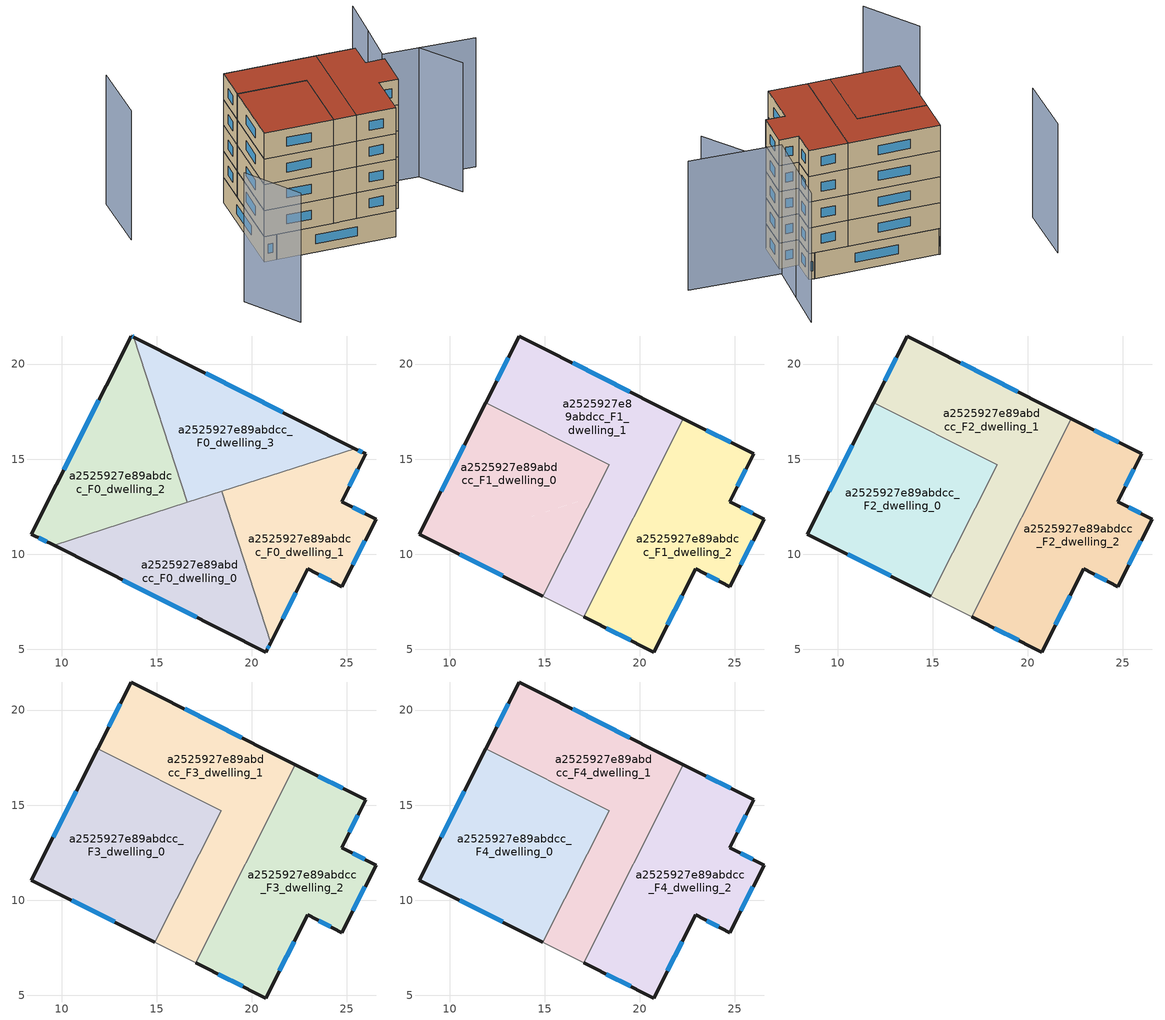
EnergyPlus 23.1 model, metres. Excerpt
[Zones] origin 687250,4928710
a2525927e89abdcc_F0_dwelling_0
 floor ground (EU_floor_Construction): 18.43,13.31 20.99,5.36 20.74,4.86 9.61,10.46 z0
 wall outside (EU_wall_Construction): 9.61,10.46 20.74,4.86 20.99,5.36 z0:3
 wall to a2525927e89abdcc_F0_dwelling_1 (EU_wall_Construction): 20.99,5.36 18.43,13.31 z0:3
 wall to a2525927e89abdcc_F0_dwelling_2 (EU_wall_Construction): 16.61,12.72 9.61,10.46 z0:3
 wall to a2525927e89abdcc_F0_dwelling_3 (EU_wall_Construction): 18.43,13.31 16.61,12.72 z0:3
 window (EU_Window_Construction): 20.82,5.02 20.91,5.2 / 13.23,8.64 17.12,6.68 z0.98:2.02
a2525927e89abdcc_F0_dwelling_1
 floor ground (EU_floor_Construction): 25.98,15.27 24.72,12.76 26.53,11.85 24.73,8.3 22.94,9.23 20.99,5.36 18.43,13.31 25.41,15.56 z0
 wall outside (EU_wall_Construction): 20.99,5.36 22.94,9.23 24.73,8.3 26.53,11.85 24.72,12.76 25.98,15.27 25.41,15.56 z0:3
 wall to a2525927e89abdcc_F0_dwelling_3 (EU_wall_Construction): 25.41,15.56 18.43,13.31 z0:3
 window (EU_Window_Construction): 25.94,12.15 25.31,12.47 / 25.32,9.46 25.95,10.7 / 23.52,8.93 24.15,8.6 / 21.63,6.62 22.31,7.97 / 25.8,15.36 25.6,15.46 / 25.13,13.58 25.57,14.46 z0.98:2.02
a2525927e89abdcc_F0_dwelling_2
 floor ground (EU_floor_Construction): 13.81,21.4 16.61,12.72 9.61,10.46 8.42,11.06 13.67,21.47 z0
 wall outside (EU_wall_Construction): 13.81,21.4 13.67,21.47 8.42,11.06 9.61,10.46 z0:3
 wall to a2525927e89abdcc_F0_dwelling_3 (EU_wall_Construction): 16.61,12.72 13.81,21.4 z0:3
 window (EU_Window_Construction): 8.81,10.87 9.22,10.66 / 11.96,18.09 10.13,14.45 / 13.76,21.42 13.72,21.45 z0.98:2.02
a2525927e89abdcc_F0_dwelling_3
 floor ground (EU_floor_Construction): 25.41,15.56 16.61,12.72 13.81,21.4 z0
 wall outside (EU_wall_Construction): 25.41,15.56 13.81,21.4 z0:3
 window (EU_Window_Construction): 21.64,17.46 17.58,19.5 z0.98:2.02
a2525927e89abdcc_F1_dwelling_0
 floor to a2525927e89abdcc_F0_dwelling_0 (EU_floor_Construction): 17.55,13.02 14.91,7.8 9.61,10.46 z3
 floor to a2525927e89abdcc_F0_dwelling_2 (EU_floor_Construction): 15.5,16.17 16.61,12.72 9.61,10.46 8.42,11.06 11.91,17.97 z3
 floor to a2525927e89abdcc_F0_dwelling_3 (EU_floor_Construction): 18.4,14.71 17.55,13.02 16.61,12.72 15.5,16.17 z3
 wall outside (EU_wall_Construction): 11.91,17.97 8.42,11.06 14.91,7.79 z3:6
 wall to a2525927e89abdcc_F1_dwelling_1 (EU_wall_Construction): 14.91,7.79 18.4,14.71 11.91,17.97 z3:6
 window (EU_Window_Construction): 10.53,10 12.8,8.86 / 10.77,15.73 9.55,13.31 z3.98:5.02
a2525927e89abdcc_F1_dwelling_1
 floor to a2525927e89abdcc_F0_dwelling_3 (EU_floor_Construction): 22.29,17.13 20.74,14.05 17.55,13.02 18.4,14.71 15.5,16.17 13.81,21.4 z3
 floor to a2525927e89abdcc_F0_dwelling_0 (EU_floor_Construction): 18.43,13.31 19.18,10.97 17.04,6.72 14.91,7.8 17.55,13.02 z3
 floor to a2525927e89abdcc_F0_dwelling_1 (EU_floor_Construction): 20.73,14.05 19.18,10.97 18.43,13.31 z3
 floor to a2525927e89abdcc_F0_dwelling_2 (EU_floor_Construction): 13.81,21.4 15.5,16.17 11.91,17.97 13.67,21.47 z3
 wall outside (EU_wall_Construction): 22.29,17.13 13.67,21.47 11.91,17.97 z3:6
 wall to a2525927e89abdcc_F1_dwelling_2 (EU_wall_Construction): 17.04,6.72 22.29,17.13 z3:6
 wall adiabatic (EU_wall_Construction): 14.91,7.79 17.04,6.72 z3:6
 window (EU_Window_Construction): 13.1,20.33 12.48,19.11 / 19.48,18.54 16.47,20.06 z3.98:5.02
a2525927e89abdcc_F1_dwelling_2
 floor to a2525927e89abdcc_F0_dwelling_1 (EU_floor_Construction): 25.98,15.27 24.72,12.76 26.53,11.85 24.73,8.3 22.94,9.23 20.99,5.36 19.18,10.97 20.73,14.05 25.41,15.56 z3
 floor to a2525927e89abdcc_F0_dwelling_3 (EU_floor_Construction): 25.41,15.56 20.74,14.05 22.29,17.13 z3
 floor to a2525927e89abdcc_F0_dwelling_0 (EU_floor_Construction): 19.18,10.97 20.99,5.36 20.74,4.86 17.04,6.72 z3
 wall outside (EU_wall_Construction): 17.04,6.72 20.74,4.86 22.94,9.23 24.73,8.3 26.53,11.85 24.72,12.76 25.98,15.27 22.29,17.13 z3:6
 window (EU_Window_Construction): 18.25,6.12 19.54,5.47 / 24.78,15.88 23.49,16.53 / 25.13,13.58 25.57,14.46 / 25.94,12.15 25.31,12.47 / 25.32,9.46 25.95,10.7 / 23.52,8.93 24.15,8.6 / 21.46,6.28 22.23,7.81 z3.98:5.02
a2525927e89abdcc_F2_dwelling_0
 floor to a2525927e89abdcc_F1_dwelling_0 (EU_floor_Construction): 18.4,14.71 14.91,7.79 8.42,11.06 11.91,17.97 z6
 wall outside (EU_wall_Construction): 11.91,17.97 8.42,11.06 14.91,7.79 z6:9
 wall to a2525927e89abdcc_F2_dwelling_1 (EU_wall_Construction): 14.91,7.79 18.4,14.71 11.91,17.97 z6:9
 window (EU_Window_Construction): 10.53,10 12.8,8.86 / 10.77,15.73 9.55,13.31 z6.98:8.02
a2525927e89abdcc_F2_dwelling_1
 floor to a2525927e89abdcc_F1_dwelling_1 (EU_floor_Construction): 22.29,17.13 17.04,6.72 14.91,7.79 18.4,14.71 11.91,17.97 13.67,21.47 z6
 wall outside (EU_wall_Construction): 22.29,17.13 13.67,21.47 11.91,17.97 z6:9
 wall to a2525927e89abdcc_F2_dwelling_2 (EU_wall_Construction): 17.04,6.72 22.29,17.13 z6:9
 wall adiabatic (EU_wall_Construction): 14.91,7.79 17.04,6.72 z6:9
 window (EU_Window_Construction): 13.1,20.33 12.48,19.11 / 19.48,18.54 16.47,20.06 z6.98:8.02
a2525927e89abdcc_F2_dwelling_2
 floor to a2525927e89abdcc_F1_dwelling_2 (EU_floor_Construction): 25.98,15.27 24.72,12.76 26.53,11.85 24.73,8.3 22.94,9.23 20.74,4.86 17.04,6.72 22.29,17.13 z6
 wall outside (EU_wall_Construction): 17.04,6.72 20.74,4.86 22.94,9.23 24.73,8.3 26.53,11.85 24.72,12.76 25.98,15.27 22.29,17.13 z6:9
 window (EU_Window_Construction): 18.25,6.12 19.54,5.47 / 24.78,15.88 23.49,16.53 / 25.13,13.58 25.57,14.46 / 25.94,12.15 25.31,12.47 / 25.32,9.46 25.95,10.7 / 23.52,8.93 24.15,8.6 / 21.46,6.28 22.23,7.81 z6.98:8.02
a2525927e89abdcc_F3_dwelling_0
 floor to a2525927e89abdcc_F2_dwelling_0 (EU_floor_Construction): 18.4,14.71 14.91,7.79 8.42,11.06 11.91,17.97 z9
 wall outside (EU_wall_Construction): 11.91,17.97 8.42,11.06 14.91,7.79 z9:12
 wall to a2525927e89abdcc_F3_dwelling_1 (EU_wall_Construction): 14.91,7.79 18.4,14.71 11.91,17.97 z9:12
 window (EU_Window_Construction): 10.53,10 12.8,8.86 / 10.77,15.73 9.55,13.31 z9.98:11.02
a2525927e89abdcc_F3_dwelling_1
 floor to a2525927e89abdcc_F2_dwelling_1 (EU_floor_Construction): 22.29,17.13 17.04,6.72 14.91,7.79 18.4,14.71 11.91,17.97 13.67,21.47 z9
 wall outside (EU_wall_Construction): 22.29,17.13 13.67,21.47 11.91,17.97 z9:12
 wall to a2525927e89abdcc_F3_dwelling_2 (EU_wall_Construction): 17.04,6.72 22.29,17.13 z9:12
 wall adiabatic (EU_wall_Construction): 14.91,7.79 17.04,6.72 z9:12
 window (EU_Window_Construction): 13.1,20.33 12.48,19.11 / 19.48,18.54 16.47,20.06 z9.98:11.02
a2525927e89abdcc_F3_dwelling_2
 floor to a2525927e89abdcc_F2_dwelling_2 (EU_floor_Construction): 25.98,15.27 24.72,12.76 26.53,11.85 24.73,8.3 22.94,9.23 20.74,4.86 17.04,6.72 22.29,17.13 z9
 wall outside (EU_wall_Construction): 17.04,6.72 20.74,4.86 22.94,9.23 24.73,8.3 26.53,11.85 24.72,12.76 25.98,15.27 22.29,17.13 z9:12
 window (EU_Window_Construction): 18.25,6.12 19.54,5.47 / 24.78,15.88 23.49,16.53 / 25.13,13.58 25.57,14.46 / 25.94,12.15 25.31,12.47 / 25.32,9.46 25.95,10.7 / 23.52,8.93 24.15,8.6 / 21.46,6.28 22.23,7.81 z9.98:11.02
a2525927e89abdcc_F4_dwelling_0
 floor to a2525927e89abdcc_F3_dwelling_0 (EU_floor_Construction): 18.4,14.71 14.91,7.79 8.42,11.06 11.91,17.97 z12
 wall outside (EU_wall_Construction): 11.91,17.97 8.42,11.06 14.91,7.79 z12:15
 wall to a2525927e89abdcc_F4_dwelling_1 (EU_wall_Construction): 14.91,7.79 18.4,14.71 11.91,17.97 z12:15
 window (EU_Window_Construction): 10.53,10 12.8,8.86 / 10.77,15.73 9.55,13.31 z12.98:14.02
 roof outside (EU_roof_Construction): 14.91,7.79 18.4,14.71 11.91,17.97 8.42,11.06 z15
a2525927e89abdcc_F4_dwelling_1
 floor to a2525927e89abdcc_F3_dwelling_1 (EU_floor_Construction): 22.29,17.13 17.04,6.72 14.91,7.79 18.4,14.71 11.91,17.97 13.67,21.47 z12
 wall outside (EU_wall_Construction): 22.29,17.13 13.67,21.47 11.91,17.97 z12:15
 wall to a2525927e89abdcc_F4_dwelling_2 (EU_wall_Construction): 17.04,6.72 22.29,17.13 z12:15
 wall adiabatic (EU_wall_Construction): 14.91,7.79 17.04,6.72 z12:15
 window (EU_Window_Construction): 13.1,20.33 12.48,19.11 / 19.48,18.54 16.47,20.06 z12.98:14.02
 roof outside (EU_roof_Construction): 17.04,6.72 22.29,17.13 13.67,21.47 11.91,17.97 18.4,14.71 14.91,7.79 z15
a2525927e89abdcc_F4_dwelling_2
 floor to a2525927e89abdcc_F3_dwelling_2 (EU_floor_Construction): 25.98,15.27 24.72,12.76 26.53,11.85 24.73,8.3 22.94,9.23 20.74,4.86 17.04,6.72 22.29,17.13 z12
 wall outside (EU_wall_Construction): 17.04,6.72 20.74,4.86 22.94,9.23 24.73,8.3 26.53,11.85 24.72,12.76 25.98,15.27 22.29,17.13 z12:15
 window (EU_Window_Construction): 18.25,6.12 19.54,5.47 / 24.78,15.88 23.49,16.53 / 25.13,13.58 25.57,14.46 / 25.94,12.15 25.31,12.47 / 25.32,9.46 25.95,10.7 / 23.52,8.93 24.15,8.6 / 21.46,6.28 22.23,7.81 z12.98:14.02
 roof outside (EU_roof_Construction): 24.73,8.3 26.53,11.85 24.72,12.76 25.98,15.27 22.29,17.13 17.04,6.72 20.74,4.86 22.94,9.23 z15
shading: 1.77,7.47 2.87,0.92 / 31.28,5.79 30.32,10.82 / 35.49,7.99 27.01,12.62 / 27.01,12.62 29.2,16.64 / 29.2,16.64 31.47,20.8 / 5.58,29.7 2.53,23.44 z0:15
[Building]
EU S2 Campaign: North Axis=0; Terrain=City; Solar Distribution=FullExterior
[Site:Location]
Bologna: Latitude=44.5; Longitude=11.25; Time Zone=1; Elevation=37
[SizingPeriod:WeatherFileDays]
AnnualSizingPeriod: Begin Month=1; Begin Day of Month=1; End Month=12; End Day of Month=31; Day of Week for Start Day=Monday; Use Weather File Daylight Saving Period=No; Use Weather File Rain and Snow Indicators=No
[MATERIAL]
EU_InternalMass_Material: Roughness=MediumRough; Thickness=0.1; Conductivity=1; Density=1800; Specific Heat=900; Thermal Absorptance=0.9; Solar Absorptance=0.7; Visible Absorptance=0.7
[MATERIAL:NOMASS] Roughness=MediumRough; Thermal Absorptance=0.9; Solar Absorptance=0.7; Visible Absorptance=0.7
Name | Thermal Resistance
EU_wall_NoMass | 0.905828
EU_roof_NoMass | 0.37593
EU_floor_NoMass | 0.67114
[WINDOWMATERIAL:SIMPLEGLAZINGSYSTEM]
EU_Window_SimpleGlazing: UFactor=4.52486; Solar Heat Gain Coefficient=0.85; Visible Transmittance=0.85
[CONSTRUCTION]
EU_wall_Construction: EU_wall_NoMass
EU_roof_Construction: EU_roof_NoMass
EU_floor_Construction: EU_floor_NoMass
EU_InternalMass_Construction: EU_InternalMass_Material
EU_Window_Construction: EU_Window_SimpleGlazing
[ZONE] Type=1; Multiplier=1; Ceiling Height=autocalculate; Floor Area=autocalculate; Part of Total Floor Area=Yes
Name | Volume
a2525927e89abdcc_F0_dwelling_0 | 126.538
a2525927e89abdcc_F1_dwelling_0; a2525927e89abdcc_F2_dwelling_0; a2525927e89abdcc_F3_dwelling_0; a2525927e89abdcc_F4_dwelling_0 | 168.734
a2525927e89abdcc_F0_dwelling_1 | 126.557
a2525927e89abdcc_F1_dwelling_1; a2525927e89abdcc_F2_dwelling_1; a2525927e89abdcc_F3_dwelling_1; a2525927e89abdcc_F4_dwelling_1 | 168.75
a2525927e89abdcc_F0_dwelling_2 | 126.547
a2525927e89abdcc_F1_dwelling_2; a2525927e89abdcc_F2_dwelling_2; a2525927e89abdcc_F3_dwelling_2; a2525927e89abdcc_F4_dwelling_2 | 168.749
a2525927e89abdcc_F0_dwelling_3 | 126.549
[INTERNALMASS] Construction=EU_InternalMass_Construction
Name | Zone or ZoneList | Surface Area
a2525927e89abdcc_F0_dwelling_0_EU_InternalMass | a2525927e89abdcc_F0_dwelling_0 | 42.1861
a2525927e89abdcc_F0_dwelling_1_EU_InternalMass | a2525927e89abdcc_F0_dwelling_1 | 42.1854
a2525927e89abdcc_F0_dwelling_2_EU_InternalMass | a2525927e89abdcc_F0_dwelling_2 | 42.1825
a2525927e89abdcc_F0_dwelling_3_EU_InternalMass | a2525927e89abdcc_F0_dwelling_3 | 42.1827
a2525927e89abdcc_F1_dwelling_0_EU_InternalMass | a2525927e89abdcc_F1_dwelling_0 | 56.243
a2525927e89abdcc_F1_dwelling_1_EU_InternalMass | a2525927e89abdcc_F1_dwelling_1 | 56.2506
a2525927e89abdcc_F1_dwelling_2_EU_InternalMass | a2525927e89abdcc_F1_dwelling_2 | 56.2502
a2525927e89abdcc_F2_dwelling_0_EU_InternalMass | a2525927e89abdcc_F2_dwelling_0 | 56.243
a2525927e89abdcc_F2_dwelling_1_EU_InternalMass | a2525927e89abdcc_F2_dwelling_1 | 56.2506
a2525927e89abdcc_F2_dwelling_2_EU_InternalMass | a2525927e89abdcc_F2_dwelling_2 | 56.2502
a2525927e89abdcc_F3_dwelling_0_EU_InternalMass | a2525927e89abdcc_F3_dwelling_0 | 56.243
a2525927e89abdcc_F3_dwelling_1_EU_InternalMass | a2525927e89abdcc_F3_dwelling_1 | 56.2506
a2525927e89abdcc_F3_dwelling_2_EU_InternalMass | a2525927e89abdcc_F3_dwelling_2 | 56.2502
a2525927e89abdcc_F4_dwelling_0_EU_InternalMass | a2525927e89abdcc_F4_dwelling_0 | 56.243
a2525927e89abdcc_F4_dwelling_1_EU_InternalMass | a2525927e89abdcc_F4_dwelling_1 | 56.2506
a2525927e89abdcc_F4_dwelling_2_EU_InternalMass | a2525927e89abdcc_F4_dwelling_2 | 56.2502
[OTHEREQUIPMENT] Fuel Type=Electricity; Design Level Calculation Method=Watts/Area; Power per Zone Floor Area=1; Fraction Latent=0; Fraction Radiant=0; Fraction Lost=0; Carbon Dioxide Generation Rate=0; EndUse Subcategory=EU_Step8_InternalGains
Name | Zone or ZoneList or Space or SpaceList | Schedule
EU_Step8_InternalGain_a2525927e89abdcc_F0_dwelling_0_f000 | a2525927e89abdcc_F0_dwelling_0 | EU_Step8_GainSchedule_a2525927e89abdcc_F0_dwelling_0_f000
EU_Step8_InternalGain_a2525927e89abdcc_F0_dwelling_1_f000 | a2525927e89abdcc_F0_dwelling_1 | EU_Step8_GainSchedule_a2525927e89abdcc_F0_dwelling_1_f000
EU_Step8_InternalGain_a2525927e89abdcc_F0_dwelling_2_f000 | a2525927e89abdcc_F0_dwelling_2 | EU_Step8_GainSchedule_a2525927e89abdcc_F0_dwelling_2_f000
EU_Step8_InternalGain_a2525927e89abdcc_F0_dwelling_3_f000 | a2525927e89abdcc_F0_dwelling_3 | EU_Step8_GainSchedule_a2525927e89abdcc_F0_dwelling_3_f000
EU_Step8_InternalGain_a2525927e89abdcc_F1_dwelling_0_f000 | a2525927e89abdcc_F1_dwelling_0 | EU_Step8_GainSchedule_a2525927e89abdcc_F1_dwelling_0_f000
EU_Step8_InternalGain_a2525927e89abdcc_F1_dwelling_1_f000 | a2525927e89abdcc_F1_dwelling_1 | EU_Step8_GainSchedule_a2525927e89abdcc_F1_dwelling_1_f000
EU_Step8_InternalGain_a2525927e89abdcc_F1_dwelling_2_f000 | a2525927e89abdcc_F1_dwelling_2 | EU_Step8_GainSchedule_a2525927e89abdcc_F1_dwelling_2_f000
EU_Step8_InternalGain_a2525927e89abdcc_F2_dwelling_0_f000 | a2525927e89abdcc_F2_dwelling_0 | EU_Step8_GainSchedule_a2525927e89abdcc_F2_dwelling_0_f000
EU_Step8_InternalGain_a2525927e89abdcc_F2_dwelling_1_f000 | a2525927e89abdcc_F2_dwelling_1 | EU_Step8_GainSchedule_a2525927e89abdcc_F2_dwelling_1_f000
EU_Step8_InternalGain_a2525927e89abdcc_F2_dwelling_2_f000 | a2525927e89abdcc_F2_dwelling_2 | EU_Step8_GainSchedule_a2525927e89abdcc_F2_dwelling_2_f000
EU_Step8_InternalGain_a2525927e89abdcc_F3_dwelling_0_f000 | a2525927e89abdcc_F3_dwelling_0 | EU_Step8_GainSchedule_a2525927e89abdcc_F3_dwelling_0_f000
EU_Step8_InternalGain_a2525927e89abdcc_F3_dwelling_1_f000 | a2525927e89abdcc_F3_dwelling_1 | EU_Step8_GainSchedule_a2525927e89abdcc_F3_dwelling_1_f000
EU_Step8_InternalGain_a2525927e89abdcc_F3_dwelling_2_f000 | a2525927e89abdcc_F3_dwelling_2 | EU_Step8_GainSchedule_a2525927e89abdcc_F3_dwelling_2_f000
EU_Step8_InternalGain_a2525927e89abdcc_F4_dwelling_0_f000 | a2525927e89abdcc_F4_dwelling_0 | EU_Step8_GainSchedule_a2525927e89abdcc_F4_dwelling_0_f000
EU_Step8_InternalGain_a2525927e89abdcc_F4_dwelling_1_f000 | a2525927e89abdcc_F4_dwelling_1 | EU_Step8_GainSchedule_a2525927e89abdcc_F4_dwelling_1_f000
EU_Step8_InternalGain_a2525927e89abdcc_F4_dwelling_2_f000 | a2525927e89abdcc_F4_dwelling_2 | EU_Step8_GainSchedule_a2525927e89abdcc_F4_dwelling_2_f000
[ZONEVENTILATION:DESIGNFLOWRATE] Schedule=EU_AlwaysOn; Design Flow Rate Calculation Method=AirChanges/Hour; Air Changes per Hour=0.73129; Ventilation Type=Natural; Fan Pressure Rise=0; Fan Total Efficiency=1; Constant Term Coefficient=1; Temperature Term Coefficient=0; Velocity Term Coefficient=0; Velocity Squared Term Coefficient=0; Minimum Indoor Temperature=-100; Maximum Indoor Temperature=100; Delta Temperature=-100; Minimum Outdoor Temperature=-100; Maximum Outdoor Temperature=100; Maximum Wind Speed=40
Name | Zone or ZoneList or Space or SpaceList
EU_ConstantAir_a2525927e89abdcc_F0_dwelling_0 | a2525927e89abdcc_F0_dwelling_0
EU_ConstantAir_a2525927e89abdcc_F0_dwelling_1 | a2525927e89abdcc_F0_dwelling_1
EU_ConstantAir_a2525927e89abdcc_F0_dwelling_2 | a2525927e89abdcc_F0_dwelling_2
EU_ConstantAir_a2525927e89abdcc_F0_dwelling_3 | a2525927e89abdcc_F0_dwelling_3
EU_ConstantAir_a2525927e89abdcc_F1_dwelling_0 | a2525927e89abdcc_F1_dwelling_0
EU_ConstantAir_a2525927e89abdcc_F1_dwelling_1 | a2525927e89abdcc_F1_dwelling_1
EU_ConstantAir_a2525927e89abdcc_F1_dwelling_2 | a2525927e89abdcc_F1_dwelling_2
EU_ConstantAir_a2525927e89abdcc_F2_dwelling_0 | a2525927e89abdcc_F2_dwelling_0
EU_ConstantAir_a2525927e89abdcc_F2_dwelling_1 | a2525927e89abdcc_F2_dwelling_1
EU_ConstantAir_a2525927e89abdcc_F2_dwelling_2 | a2525927e89abdcc_F2_dwelling_2
EU_ConstantAir_a2525927e89abdcc_F3_dwelling_0 | a2525927e89abdcc_F3_dwelling_0
EU_ConstantAir_a2525927e89abdcc_F3_dwelling_1 | a2525927e89abdcc_F3_dwelling_1
EU_ConstantAir_a2525927e89abdcc_F3_dwelling_2 | a2525927e89abdcc_F3_dwelling_2
EU_ConstantAir_a2525927e89abdcc_F4_dwelling_0 | a2525927e89abdcc_F4_dwelling_0
EU_ConstantAir_a2525927e89abdcc_F4_dwelling_1 | a2525927e89abdcc_F4_dwelling_1
EU_ConstantAir_a2525927e89abdcc_F4_dwelling_2 | a2525927e89abdcc_F4_dwelling_2
[HVACTEMPLATE:THERMOSTAT] Constant Heating Setpoint=20; Constant Cooling Setpoint=50
EU_HeatOnly_a2525927e89abdcc_F0_dwelling_0; EU_HeatOnly_a2525927e89abdcc_F0_dwelling_1; EU_HeatOnly_a2525927e89abdcc_F0_dwelling_2; EU_HeatOnly_a2525927e89abdcc_F0_dwelling_3; EU_HeatOnly_a2525927e89abdcc_F1_dwelling_0; EU_HeatOnly_a2525927e89abdcc_F1_dwelling_1; EU_HeatOnly_a2525927e89abdcc_F1_dwelling_2; EU_HeatOnly_a2525927e89abdcc_F2_dwelling_0; EU_HeatOnly_a2525927e89abdcc_F2_dwelling_1; EU_HeatOnly_a2525927e89abdcc_F2_dwelling_2; EU_HeatOnly_a2525927e89abdcc_F3_dwelling_0; EU_HeatOnly_a2525927e89abdcc_F3_dwelling_1; EU_HeatOnly_a2525927e89abdcc_F3_dwelling_2; EU_HeatOnly_a2525927e89abdcc_F4_dwelling_0; EU_HeatOnly_a2525927e89abdcc_F4_dwelling_1; EU_HeatOnly_a2525927e89abdcc_F4_dwelling_2
[HVACTEMPLATE:ZONE:IDEALLOADSAIRSYSTEM] System Availability Schedule=EU_AlwaysOn; Maximum Heating Supply Air Temperature=50; Minimum Cooling Supply Air Temperature=13; Maximum Heating Supply Air Humidity Ratio=0.0156; Minimum Cooling Supply Air Humidity Ratio=0.0077; Heating Limit=NoLimit; Cooling Limit=NoLimit; Heating Availability Schedule=EU_AlwaysOn; Cooling Availability Schedule=EU_CoolingOff; Dehumidification Control Type=ConstantSensibleHeatRatio; Cooling Sensible Heat Ratio=0.7; Dehumidification Setpoint=60; Humidification Control Type=None; Humidification Setpoint=30; Outdoor Air Method=None; Outdoor Air Flow Rate per Person=0.00944; Outdoor Air Flow Rate per Zone Floor Area=0; Outdoor Air Flow Rate per Zone=0; Demand Controlled Ventilation Type=None; Outdoor Air Economizer Type=NoEconomizer; Heat Recovery Type=None; Sensible Heat Recovery Effectiveness=0.7; Latent Heat Recovery Effectiveness=0.65
Name | Template Thermostat
a2525927e89abdcc_F0_dwelling_0 | EU_HeatOnly_a2525927e89abdcc_F0_dwelling_0
a2525927e89abdcc_F0_dwelling_1 | EU_HeatOnly_a2525927e89abdcc_F0_dwelling_1
a2525927e89abdcc_F0_dwelling_2 | EU_HeatOnly_a2525927e89abdcc_F0_dwelling_2
a2525927e89abdcc_F0_dwelling_3 | EU_HeatOnly_a2525927e89abdcc_F0_dwelling_3
a2525927e89abdcc_F1_dwelling_0 | EU_HeatOnly_a2525927e89abdcc_F1_dwelling_0
a2525927e89abdcc_F1_dwelling_1 | EU_HeatOnly_a2525927e89abdcc_F1_dwelling_1
a2525927e89abdcc_F1_dwelling_2 | EU_HeatOnly_a2525927e89abdcc_F1_dwelling_2
a2525927e89abdcc_F2_dwelling_0 | EU_HeatOnly_a2525927e89abdcc_F2_dwelling_0
a2525927e89abdcc_F2_dwelling_1 | EU_HeatOnly_a2525927e89abdcc_F2_dwelling_1
a2525927e89abdcc_F2_dwelling_2 | EU_HeatOnly_a2525927e89abdcc_F2_dwelling_2
a2525927e89abdcc_F3_dwelling_0 | EU_HeatOnly_a2525927e89abdcc_F3_dwelling_0
a2525927e89abdcc_F3_dwelling_1 | EU_HeatOnly_a2525927e89abdcc_F3_dwelling_1
a2525927e89abdcc_F3_dwelling_2 | EU_HeatOnly_a2525927e89abdcc_F3_dwelling_2
a2525927e89abdcc_F4_dwelling_0 | EU_HeatOnly_a2525927e89abdcc_F4_dwelling_0
a2525927e89abdcc_F4_dwelling_1 | EU_HeatOnly_a2525927e89abdcc_F4_dwelling_1
a2525927e89abdcc_F4_dwelling_2 | EU_HeatOnly_a2525927e89abdcc_F4_dwelling_2
[SIZING:ZONE] Zone Cooling Design Supply Air Temperature Input Method=SupplyAirTemperature; Zone Cooling Design Supply Air Temperature=13; Zone Heating Design Supply Air Temperature Input Method=SupplyAirTemperature; Zone Heating Design Supply Air Temperature=50; Zone Cooling Design Supply Air Humidity Ratio=0.008; Zone Heating Design Supply Air Humidity Ratio=0.008; Cooling Design Air Flow Method=DesignDay; Cooling Design Air Flow Rate=0; Cooling Minimum Air Flow per Zone Floor Area=0.000762; Cooling Minimum Air Flow=0; Cooling Minimum Air Flow Fraction=0.2; Heating Design Air Flow Method=DesignDay; Heating Design Air Flow Rate=0; Heating Maximum Air Flow per Zone Floor Area=0.002032; Heating Maximum Air Flow=0.141576; Heating Maximum Air Flow Fraction=0.3; Account for Dedicated Outdoor Air System=No; Dedicated Outdoor Air System Control Strategy=NeutralSupplyAir; Dedicated Outdoor Air Low Setpoint Temperature for Design=autosize; Dedicated Outdoor Air High Setpoint Temperature for Design=autosize; Zone Load Sizing Method=Sensible Load Only No Latent Load; Zone Latent Cooling Design Supply Air Humidity Ratio Input Method=HumidityRatioDifference; Zone Cooling Design Supply Air Humidity Ratio Difference=0.005; Zone Latent Heating Design Supply Air Humidity Ratio Input Method=HumidityRatioDifference; Zone Humidification Design Supply Air Humidity Ratio Difference=0.005
a2525927e89abdcc_F0_dwelling_0; a2525927e89abdcc_F0_dwelling_1; a2525927e89abdcc_F0_dwelling_2; a2525927e89abdcc_F0_dwelling_3; a2525927e89abdcc_F1_dwelling_0; a2525927e89abdcc_F1_dwelling_1; a2525927e89abdcc_F1_dwelling_2; a2525927e89abdcc_F2_dwelling_0; a2525927e89abdcc_F2_dwelling_1; a2525927e89abdcc_F2_dwelling_2; a2525927e89abdcc_F3_dwelling_0; a2525927e89abdcc_F3_dwelling_1; a2525927e89abdcc_F3_dwelling_2; a2525927e89abdcc_F4_dwelling_0; a2525927e89abdcc_F4_dwelling_1; a2525927e89abdcc_F4_dwelling_2
[SCHEDULE:CONSTANT]
Name | Hourly Value
EU_AlwaysOn | 1
EU_CoolingOff | 0
[SCHEDULE:FILE] Column Number=1; Rows to Skip at Top=0; Number of Hours of Data=8760; Column Separator=Comma; Interpolate to Timestep=No; Minutes per Item=60; Adjust Schedule for Daylight Savings=Yes
Name | File
EU_Step8_GainSchedule_a2525927e89abdcc_F0_dwelling_0_f000 | ../../schedules/a2525927e89abdcc/a2525927e89abdcc_F0_dwelling_0_f000_gain.csv
EU_Step8_GainSchedule_a2525927e89abdcc_F0_dwelling_1_f000 | ../../schedules/a2525927e89abdcc/a2525927e89abdcc_F0_dwelling_1_f000_gain.csv
EU_Step8_GainSchedule_a2525927e89abdcc_F0_dwelling_2_f000 | ../../schedules/a2525927e89abdcc/a2525927e89abdcc_F0_dwelling_2_f000_gain.csv
EU_Step8_GainSchedule_a2525927e89abdcc_F0_dwelling_3_f000 | ../../schedules/a2525927e89abdcc/a2525927e89abdcc_F0_dwelling_3_f000_gain.csv
EU_Step8_GainSchedule_a2525927e89abdcc_F1_dwelling_0_f000 | ../../schedules/a2525927e89abdcc/a2525927e89abdcc_F1_dwelling_0_f000_gain.csv
EU_Step8_GainSchedule_a2525927e89abdcc_F1_dwelling_1_f000 | ../../schedules/a2525927e89abdcc/a2525927e89abdcc_F1_dwelling_1_f000_gain.csv
EU_Step8_GainSchedule_a2525927e89abdcc_F1_dwelling_2_f000 | ../../schedules/a2525927e89abdcc/a2525927e89abdcc_F1_dwelling_2_f000_gain.csv
EU_Step8_GainSchedule_a2525927e89abdcc_F2_dwelling_0_f000 | ../../schedules/a2525927e89abdcc/a2525927e89abdcc_F2_dwelling_0_f000_gain.csv
EU_Step8_GainSchedule_a2525927e89abdcc_F2_dwelling_1_f000 | ../../schedules/a2525927e89abdcc/a2525927e89abdcc_F2_dwelling_1_f000_gain.csv
EU_Step8_GainSchedule_a2525927e89abdcc_F2_dwelling_2_f000 | ../../schedules/a2525927e89abdcc/a2525927e89abdcc_F2_dwelling_2_f000_gain.csv
EU_Step8_GainSchedule_a2525927e89abdcc_F3_dwelling_0_f000 | ../../schedules/a2525927e89abdcc/a2525927e89abdcc_F3_dwelling_0_f000_gain.csv
EU_Step8_GainSchedule_a2525927e89abdcc_F3_dwelling_1_f000 | ../../schedules/a2525927e89abdcc/a2525927e89abdcc_F3_dwelling_1_f000_gain.csv
EU_Step8_GainSchedule_a2525927e89abdcc_F3_dwelling_2_f000 | ../../schedules/a2525927e89abdcc/a2525927e89abdcc_F3_dwelling_2_f000_gain.csv
EU_Step8_GainSchedule_a2525927e89abdcc_F4_dwelling_0_f000 | ../../schedules/a2525927e89abdcc/a2525927e89abdcc_F4_dwelling_0_f000_gain.csv
EU_Step8_GainSchedule_a2525927e89abdcc_F4_dwelling_1_f000 | ../../schedules/a2525927e89abdcc/a2525927e89abdcc_F4_dwelling_1_f000_gain.csv
EU_Step8_GainSchedule_a2525927e89abdcc_F4_dwelling_2_f000 | ../../schedules/a2525927e89abdcc/a2525927e89abdcc_F4_dwelling_2_f000_gain.csv
